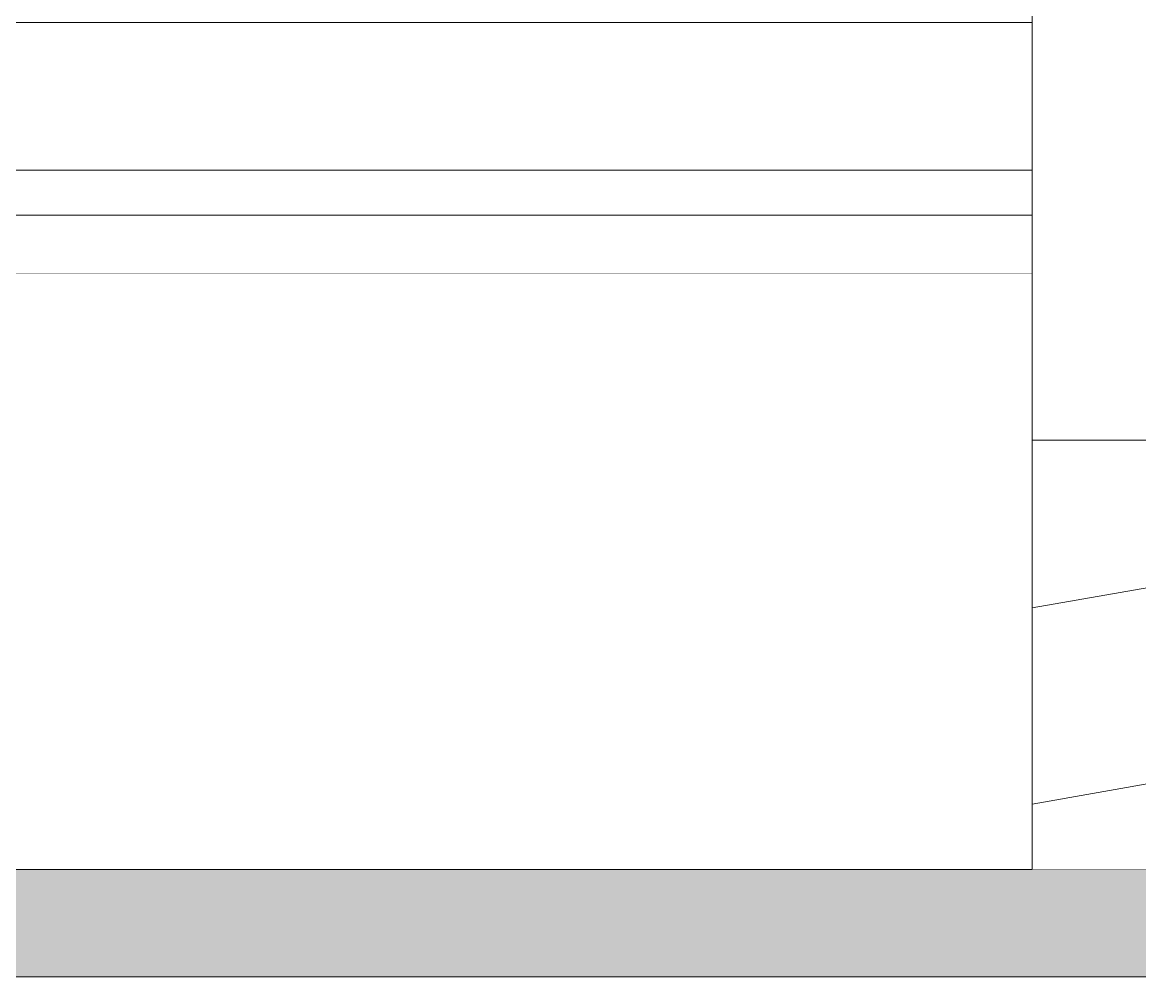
# Model space of a CAD drawing. Header units: metres. Extents: x 48 to 635, y -15 to 39.
# Drawn here: x 487.0889 to 487.3492, y -11.8813 to -11.6589 of the extents above; entities that cross this region are included whole.
import ezdxf

# ---------------------------------------------------------------- set-up
doc = ezdxf.new("R2010")
doc.units = ezdxf.units.M
doc.header["$MEASUREMENT"] = 0
doc.linetypes.add('Wipeout_Contour', pattern=[1, 0, -1])
for name, color, linetype in [('Interior - Furniture', 7, 'Continuous'), ('Shell - Roof', 7, 'Continuous'), ('Site & Landscape - Terrain', 7, 'Continuous'), ('Structural - Bearing', 7, 'Continuous')]:
    doc.layers.add(name, color=color, linetype=linetype)

msp = doc.modelspace()

# ---------------------------------------------------------------- wipeouts: each hides what was drawn before it
at = {"color": 254, "linetype": 'Wipeout_Contour', "lineweight": 0, "ltscale": 1945.636432}
msp.add_wipeout([(485.21314, -11.65893), (485.21314, -11.6934), (487.32418, -11.6934), (487.32418, -11.65893)], dxfattribs=at).dxf.layer = 'Interior - Furniture'
at = {"color": 254, "linetype": 'Wipeout_Contour', "lineweight": 0, "ltscale": 1945.647137}
msp.add_wipeout([(487.32418, -11.71746), (485.21314, -11.71746), (485.21314, -11.85627), (487.32418, -11.85627)], dxfattribs=at).dxf.layer = 'Structural - Bearing'

# ---------------------------------------------------------------- next in the draw order: linework, layer by layer
at = {"layer": 'Interior - Furniture', "color": 104, "linetype": 'Continuous', "lineweight": 13, "true_color": 0x029e21}
msp.add_line((487.32418, -11.65893), (485.21314, -11.65893), dxfattribs=at)
at = {"layer": 'Structural - Bearing', "color": 251, "linetype": 'Continuous', "lineweight": 20, "true_color": 0x6a6a6a}
msp.add_line((487.32418, -11.71746), (485.21314, -11.71746), dxfattribs=at)

# ---------------------------------------------------------------- next in the draw order: wipeouts: each hides what was drawn before it
at = {"color": 254, "linetype": 'Wipeout_Contour', "lineweight": 0, "ltscale": 1945.639745}
msp.add_wipeout([(485.21314, -11.71746), (487.32418, -11.71746), (487.32418, -11.70382), (485.21314, -11.70382)], dxfattribs=at).dxf.layer = 'Shell - Roof'

# ---------------------------------------------------------------- next in the draw order: wipeouts: each hides what was drawn before it
at = {"color": 254, "linetype": 'Wipeout_Contour', "lineweight": 0, "ltscale": 1945.638587}
msp.add_wipeout([(485.21314, -11.6934), (485.21314, -11.70382), (487.32418, -11.70382), (487.32418, -11.6934)], dxfattribs=at).dxf.layer = 'Interior - Furniture'

# ---------------------------------------------------------------- next in the draw order: linework, layer by layer
at = {"layer": 'Interior - Furniture', "color": 104, "linetype": 'Continuous', "lineweight": 13, "true_color": 0x029e21}
for p, q in [((487.32418, -11.6934), (485.21314, -11.6934)), ((485.21314, -11.70382), (487.32418, -11.70382))]:
    msp.add_line(p, q, dxfattribs=at)

# ---------------------------------------------------------------- next in the draw order: wipeouts: each hides what was drawn before it
at = {"color": 254, "linetype": 'Wipeout_Contour', "lineweight": 0, "ltscale": 1949.938547}
msp.add_wipeout([(487.32418, -11.75627), (487.37418, -11.75627), (487.37418, -11.19706), (487.32418, -11.19706)], dxfattribs=at).dxf.layer = 'Interior - Furniture'

# ---------------------------------------------------------------- next in the draw order: wipeouts: each hides what was drawn before it
at = {"color": 254, "linetype": 'Wipeout_Contour', "lineweight": 0, "ltscale": 1949.969699}
msp.add_wipeout([(487.37418, -11.85627), (487.37418, -11.75627), (487.32418, -11.75627), (487.32418, -11.85627)], dxfattribs=at).dxf.layer = 'Interior - Furniture'

# ---------------------------------------------------------------- next in the draw order: hatches: boundary and pattern name
at = {"layer": 'Interior - Furniture', "linetype": 'Continuous', "lineweight": 13, "true_color": 0xe4ad2c}
h = msp.add_hatch(dxfattribs=at)
h.set_pattern_fill('Wood_0003', color=42, style=0, pattern_type=2)
h.set_pattern_definition([(10, (476.33491, -14.601266), (-0.00781417, 0.04431635), [])])
h.paths.add_polyline_path([(487.37418, -11.85627), (487.37418, -11.75627), (487.32418, -11.75627), (487.32418, -11.85627)])

# ---------------------------------------------------------------- next in the draw order: linework, layer by layer
at = {"layer": 'Interior - Furniture', "color": 134, "linetype": 'Continuous', "lineweight": 18}
msp.add_line((487.32418, -11.75627), (487.32418, -11.19706), dxfattribs=at)
at = {"layer": 'Interior - Furniture', "color": 104, "linetype": 'Continuous', "lineweight": 20, "true_color": 0x029e21}
for p, q in [((487.32418, -11.75627), (487.32418, -11.85627)), ((487.37418, -11.75627), (487.32418, -11.75627)), ((487.37418, -11.85627), (487.32418, -11.85627))]:
    msp.add_line(p, q, dxfattribs=at)

# ---------------------------------------------------------------- next in the draw order: wipeouts: each hides what was drawn before it
at = {"color": 254, "linetype": 'Wipeout_Contour', "lineweight": 0, "ltscale": 1953.943385}
msp.add_wipeout([(493.85868, -11.85627), (482.82376, -11.85627), (482.82376, -11.88127), (493.85868, -11.88127)], dxfattribs=at).dxf.layer = 'Site & Landscape - Terrain'

# ---------------------------------------------------------------- next in the draw order: hatches: boundary and pattern name
at = {"layer": 'Site & Landscape - Terrain', "linetype": 'Continuous', "lineweight": 15, "true_color": 0x93a0c6}
h = msp.add_hatch(dxfattribs=at)
h.set_pattern_fill('Plaster_0003', color=253, style=0, pattern_type=2)
h.set_pattern_definition([(0, (476.33491, -14.60127), (0, 0.08660254), [0, -0.05]), (0, (476.35991, -14.557965), (0, 0.08660254), [0, -0.05])])
h.paths.add_polyline_path([(493.85868, -11.85627), (482.82376, -11.85627), (482.82376, -11.88127), (493.85868, -11.88127)])

# ---------------------------------------------------------------- next in the draw order: linework, layer by layer
at = {"layer": 'Site & Landscape - Terrain', "color": 55, "linetype": 'Continuous', "lineweight": 13, "true_color": 0xa2a233}
for p, q in [((487.32418, -11.85627), (485.21314, -11.85627)), ((493.85868, -11.88127), (482.82376, -11.88127))]:
    msp.add_line(p, q, dxfattribs=at)

doc.saveas('drawing.dxf')
